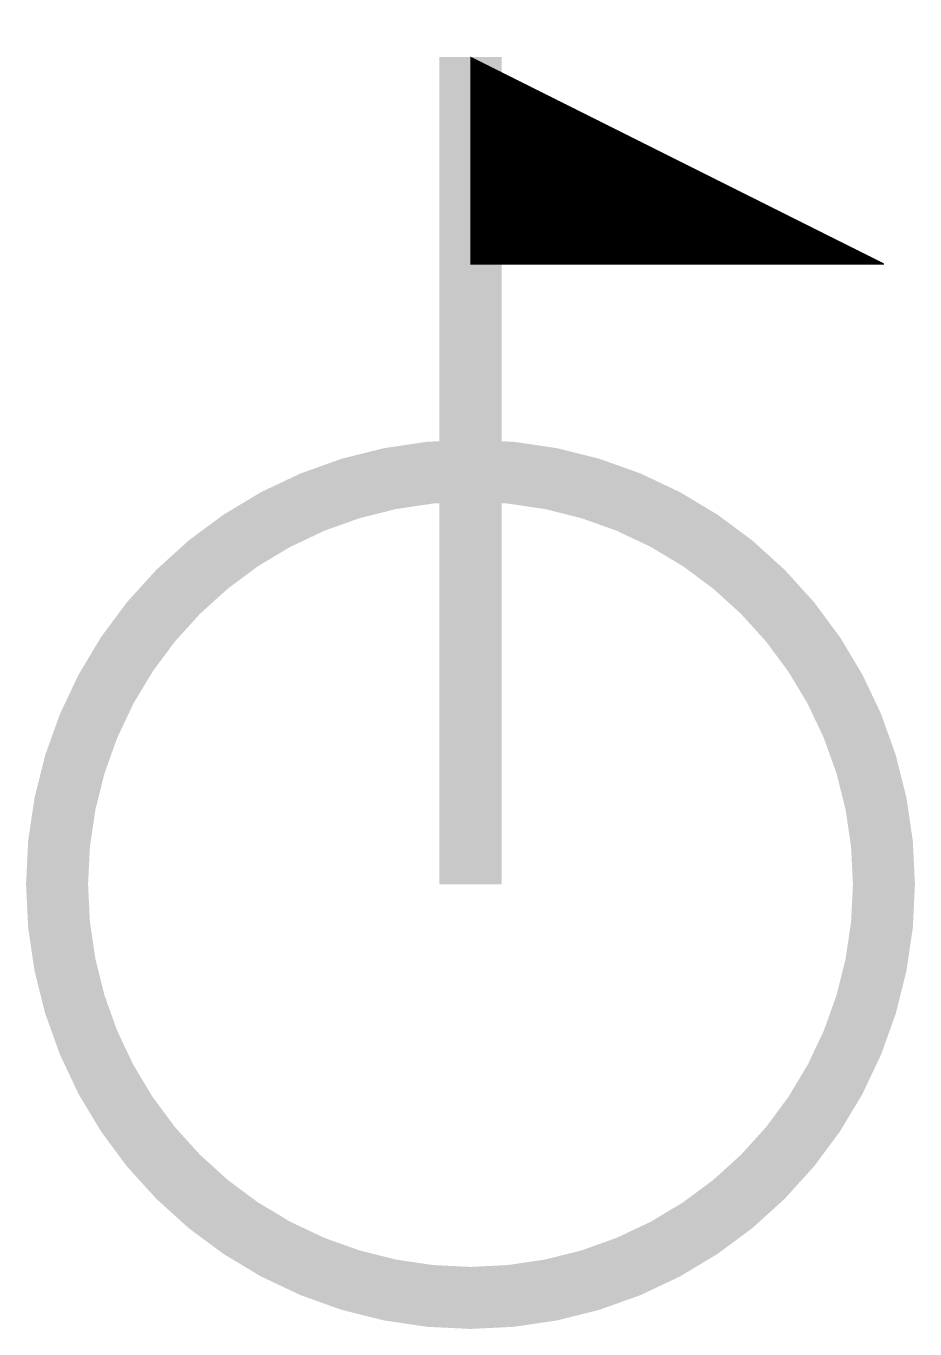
# Model space of a CAD drawing. Extents: x 5.35 to 9.65, y 0.85 to 7.15.
import ezdxf

# ---------------------------------------------------------------- set-up
doc = ezdxf.new("R2010")
doc.units = 0
doc.header["$MEASUREMENT"] = 0
doc.layers.get('0').update_dxf_attribs({"linetype": 'CONTINUOUS'})

msp = doc.modelspace()

# ---------------------------------------------------------------- hatches: boundary and pattern name
h = msp.add_hatch()
h.set_pattern_fill('SFS', color=256, scale=0.01, style=0, pattern_type=2)
h.set_pattern_definition([(0, (5.5, 0.5), (0, 0.001), [])])
h.paths.add_polyline_path([(7.5, 7), (7.5, 6), (9.5, 6)])

# ---------------------------------------------------------------- linework, layer by layer
at = {"const_width": 0.3}
msp.add_lwpolyline([(7.5, 7), (7.5, 3)], dxfattribs=at)
msp.add_lwpolyline([(7.5, 1, 1), (7.5, 5, 1), (7.5, 1, 1)], format="xyb", dxfattribs=at)

doc.saveas('drawing.dxf')
